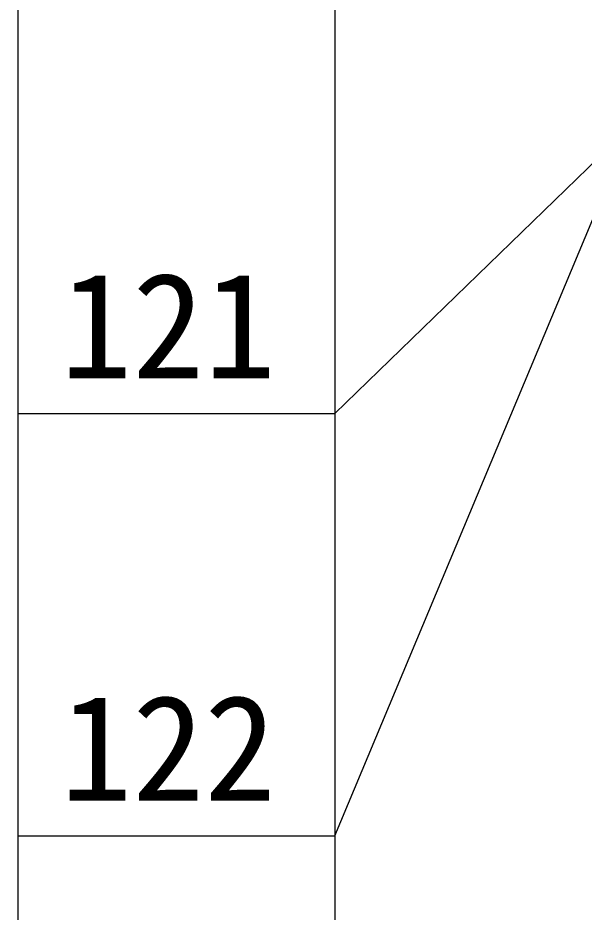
# Model space of a CAD drawing. Header units: inches. Extents: x -27 to 109, y -724 to 26.
# Drawn here: x 15.882 to 18.026, y -638.043 to -634.655 of the extents above; entities that cross this region are included whole.
import ezdxf

# ---------------------------------------------------------------- set-up
doc = ezdxf.new("R2010")
doc.units = ezdxf.units.IN
doc.header["$MEASUREMENT"] = 0
doc.layers.get('0').update_dxf_attribs({"lineweight": 0})
doc.styles.add('宋体', font='')
doc.styles.get('宋体').set_extended_font_data('宋体')

msp = doc.modelspace()

# ---------------------------------------------------------------- linework, layer by layer
at = {"linetype": 'Continuous', "lineweight": 15}
for p, q in [((15.8817, 0.8962), (15.8817, -693.5538)), ((17.0817, 0.8962), (17.0817, -693.5538)), ((17.0817, -636.1538), (18.0817, -635.1838)), ((17.0817, -637.7538), (18.0817, -635.3637)), ((15.8817, -636.1538), (17.0817, -636.1538)), ((15.8817, -637.7538), (17.0817, -637.7538))]:
    msp.add_line(p, q, dxfattribs=at)

# ---------------------------------------------------------------- texts
at = {"style": '宋体'}
for s, p in [('121', (16.0429, -636.0204)), ('122', (16.0429, -637.6204))]:
    msp.add_text(s, height=0.4, dxfattribs=at).set_placement(p)

doc.saveas('drawing.dxf')
